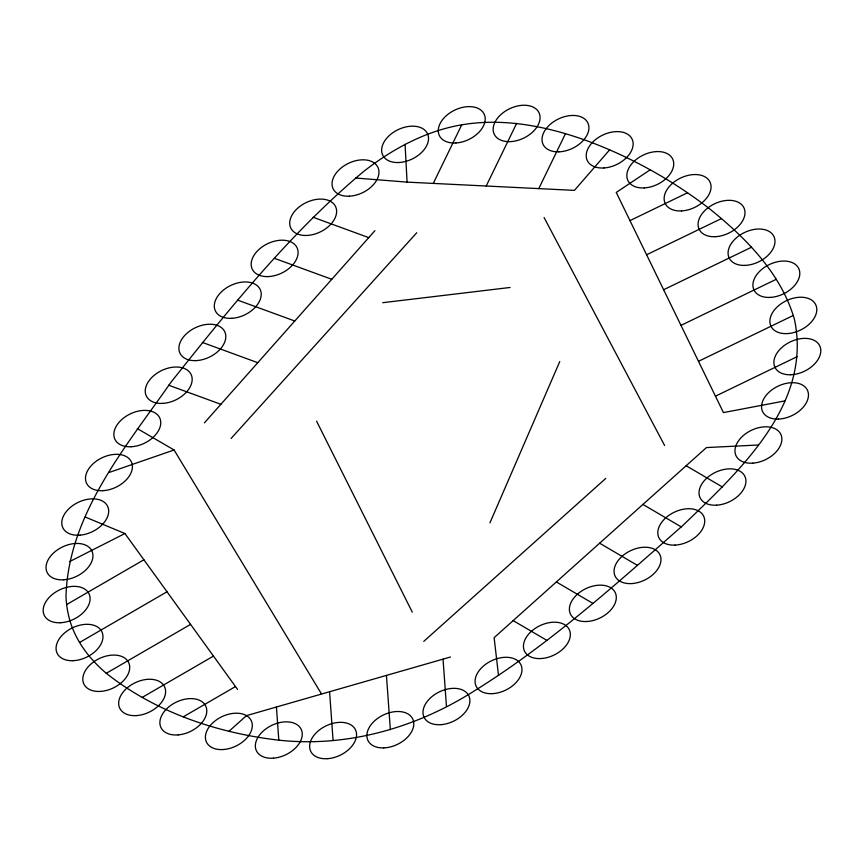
<?xml version="1.0" encoding="UTF-8"?>
<svg xmlns="http://www.w3.org/2000/svg" width="864" height="864" viewBox="0 0 864 864"><rect width="100%" height="100%" fill="white"/><g stroke="black" fill="none" stroke-linecap="round" stroke-linejoin="round"><path stroke-width="1.3" d="M489.942 522.86L559.764 361.552M433.264 183.416L461.743 124.826M486.205 186.019L516.607 123.444M538.769 188.611L565.466 133.661M609.682 149.807L574.42 190.372L407.074 182.12L355.504 178.016M204.422 422.842L374.911 230.677M231.088 438.48L416.75 232.74M228.863 731.398L246.488 715.619L450.446 657.007M423.781 641.369L605.772 478.429M650.279 169.765L616.248 192.434L723.449 412.592L785.009 400.885M66.647 604.562L143.888 559.775M79.52 642.503L167.011 591.775M106.283 673.294C153.5 710.608 212.425 731.452 271.696 739.282C342.468 749.056 414.439 728.914 474.206 690.984C549.763 644.123 615.989 584.15 682.592 525.712C737.856 472.295 812.722 404.978 794.437 319.399C781.153 273.348 745.848 237.892 709.42 208.678C672.494 180.22 631.325 157.313 587.639 141.016C545.508 125.669 499.424 116.683 454.896 126.133C421.276 133.337 390.636 150.412 363.722 171.418C290.39 232.729 230.083 307.94 170.813 382.46C126.079 446.634 68.364 514.156 65.988 596.171A215.298 141.253 -25.7 0 0 72.997 629.402C80.093 646.618 92.178 661.306 106.283 673.294L190.566 624.391M142.128 697.453L213.473 656.089M183.33 716.796L235.483 686.556M69.498 561.654L124.924 533.531L237.611 689.494M629.975 220.612L687.593 192.748M646.607 254.761L721.537 218.527M663.628 289.732L751.529 247.212M680.983 325.372L776.358 279.245M698.479 361.314L793.336 315.436M715.457 396.176L797.342 356.573M108.95 472.522L174.085 449.993L321.278 693.619M382.752 302.692L510.084 287.474M758.419 444.992L706.45 447.574L494.122 637.664L498.528 675.486M313.168 217.285L368.755 237.622M274.633 258.401L331.776 279.299M237.751 300.164L294.764 321.008M202.36 342.425L257.774 362.696M168.718 385.225L220.871 404.298M85.244 517.028L124.924 533.531M137.3 428.576L174.085 449.993M686.156 465.739L722.466 487.026M642.924 504.436L681.275 526.921M599.627 543.208L637.524 565.423M556.351 581.947L592.844 603.353M513.173 620.611L546.901 640.397M544.082 217.523L664.61 445.511M316.591 421.2L412.279 612.144M443.048 659.135L446.461 706.536M386.446 675.4L390.355 729.713M329.584 691.74L333.094 740.545M276.426 707.022L278.802 740.048M405.086 144.353L407.074 182.12M273.51 758.16A24.829 16.286 -25.7 0 0 301.244 729.432A24.829 16.286 -25.7 0 0 261.662 732.553A24.829 16.286 -25.7 0 0 273.51 758.16M223.258 749.531A24.829 16.286 -25.7 0 0 251.392 720.976A24.829 16.286 -25.7 0 0 211.939 723.676A24.829 16.286 -25.7 0 0 223.258 749.531M178.178 734.897A24.829 16.286 -25.7 0 0 205.729 706.082A24.829 16.286 -25.7 0 0 166.093 709.409A24.829 16.286 -25.7 0 0 178.178 734.897M136.102 715.619A24.829 16.286 -25.7 0 0 164.786 687.312A24.829 16.286 -25.7 0 0 125.518 689.429A24.829 16.286 -25.7 0 0 136.102 715.619M100.051 691.438A24.829 16.286 -25.7 0 0 128.963 663.26A24.829 16.286 -25.7 0 0 89.78 665.118A24.829 16.286 -25.7 0 0 100.051 691.438M73.019 660.69A24.829 16.286 -25.7 0 0 102.287 632.686A24.829 16.286 -25.7 0 0 63.245 634.144A24.829 16.286 -25.7 0 0 73.019 660.69M60.286 622.739A24.829 16.286 -25.7 0 0 89.381 594.637A24.829 16.286 -25.7 0 0 50.263 596.3A24.829 16.286 -25.7 0 0 60.286 622.739M63.731 579.798A24.829 16.286 -25.7 0 0 92.07 551.34A24.829 16.286 -25.7 0 0 52.682 553.813A24.829 16.286 -25.7 0 0 63.731 579.798M80.05 535.14A24.829 16.286 -25.7 0 0 107.644 506.347A24.829 16.286 -25.7 0 0 68.018 509.62A24.829 16.286 -25.7 0 0 80.05 535.14M102.848 490.687A24.829 16.286 -25.7 0 0 131.62 462.434A24.829 16.286 -25.7 0 0 92.383 464.454A24.829 16.286 -25.7 0 0 102.848 490.687M131.155 446.742A24.829 16.286 -25.7 0 0 159.98 418.511A24.829 16.286 -25.7 0 0 120.766 420.476A24.829 16.286 -25.7 0 0 131.155 446.742M162.994 403.369A24.829 16.286 -25.7 0 0 191.279 374.879A24.829 16.286 -25.7 0 0 151.87 377.417A24.829 16.286 -25.7 0 0 162.994 403.369M195.685 360.623A24.829 16.286 -25.7 0 0 225.169 332.726A24.829 16.286 -25.7 0 0 186.214 333.947A24.829 16.286 -25.7 0 0 195.685 360.623M231.908 318.308A24.829 16.286 -25.7 0 0 260.356 289.894A24.829 16.286 -25.7 0 0 221 292.27A24.829 16.286 -25.7 0 0 231.908 318.308M268.078 276.588A24.829 16.286 -25.7 0 0 297.421 248.616A24.829 16.286 -25.7 0 0 258.401 249.998A24.829 16.286 -25.7 0 0 268.078 276.588M306.99 235.451A24.829 16.286 -25.7 0 0 335.858 207.252A24.829 16.286 -25.7 0 0 296.665 209.153A24.829 16.286 -25.7 0 0 306.99 235.451M349.358 196.182A24.829 16.286 -25.7 0 0 378.184 167.951A24.829 16.286 -25.7 0 0 338.969 169.906A24.829 16.286 -25.7 0 0 349.358 196.182M398.444 162.54A24.829 16.286 -25.7 0 0 427.885 134.633A24.829 16.286 -25.7 0 0 388.919 135.896A24.829 16.286 -25.7 0 0 398.444 162.54M455.944 142.97A24.829 16.286 -25.7 0 0 484.326 114.523A24.829 16.286 -25.7 0 0 444.949 116.964A24.829 16.286 -25.7 0 0 455.944 142.97M510.97 141.588A24.829 16.286 -25.7 0 0 539.158 113.054A24.829 16.286 -25.7 0 0 499.716 115.7A24.829 16.286 -25.7 0 0 510.97 141.588M558.889 151.837A24.829 16.286 -25.7 0 0 588.265 123.887A24.829 16.286 -25.7 0 0 549.256 125.237A24.829 16.286 -25.7 0 0 558.889 151.837M603.882 167.962A24.829 16.286 -25.7 0 0 632.264 139.514A24.829 16.286 -25.7 0 0 592.888 141.955A24.829 16.286 -25.7 0 0 603.882 167.962M644.242 187.92A24.829 16.286 -25.7 0 0 672.926 159.624A24.829 16.286 -25.7 0 0 633.658 161.741A24.829 16.286 -25.7 0 0 644.242 187.92M681.502 210.913A24.829 16.286 -25.7 0 0 710.262 182.65A24.829 16.286 -25.7 0 0 671.026 184.669A24.829 16.286 -25.7 0 0 681.502 210.913M715.316 236.693A24.829 16.286 -25.7 0 0 744.239 208.516A24.829 16.286 -25.7 0 0 705.056 210.362A24.829 16.286 -25.7 0 0 715.316 236.693M744.908 265.399A24.829 16.286 -25.7 0 0 774.338 237.481A24.829 16.286 -25.7 0 0 735.361 238.756A24.829 16.286 -25.7 0 0 744.908 265.399M770.278 297.4A24.829 16.286 -25.7 0 0 799.016 269.136A24.829 16.286 -25.7 0 0 759.769 271.188A24.829 16.286 -25.7 0 0 770.278 297.4M788 333.547A24.829 16.286 -25.7 0 0 815.789 304.841A24.829 16.286 -25.7 0 0 776.218 307.908A24.829 16.286 -25.7 0 0 788 333.547M790.711 374.76A24.829 16.286 -25.7 0 0 820.152 346.842A24.829 16.286 -25.7 0 0 781.175 348.116A24.829 16.286 -25.7 0 0 790.711 374.76M778.334 419.072A24.829 16.286 -25.7 0 0 807.829 391.187A24.829 16.286 -25.7 0 0 768.874 392.396A24.829 16.286 -25.7 0 0 778.334 419.072M752.944 463.126A24.829 16.286 -25.7 0 0 780.905 434.495A24.829 16.286 -25.7 0 0 741.398 437.378A24.829 16.286 -25.7 0 0 752.944 463.126M716.71 505.17A24.829 16.286 -25.7 0 0 745.038 476.712A24.829 16.286 -25.7 0 0 705.65 479.207A24.829 16.286 -25.7 0 0 716.71 505.17M675.054 545.098A24.829 16.286 -25.7 0 0 703.966 516.91A24.829 16.286 -25.7 0 0 664.783 518.767A24.829 16.286 -25.7 0 0 675.054 545.098M632.016 583.556A24.829 16.286 -25.7 0 0 660.02 554.947A24.829 16.286 -25.7 0 0 620.525 557.777A24.829 16.286 -25.7 0 0 632.016 583.556M586.85 621.508A24.829 16.286 -25.7 0 0 615.492 593.19A24.829 16.286 -25.7 0 0 576.202 595.35A24.829 16.286 -25.7 0 0 586.85 621.508M541.339 658.53A24.829 16.286 -25.7 0 0 569.419 629.953A24.829 16.286 -25.7 0 0 529.945 632.707A24.829 16.286 -25.7 0 0 541.339 658.53M492.34 693.652A24.829 16.286 -25.7 0 0 521.219 665.453A24.829 16.286 -25.7 0 0 482.026 667.343A24.829 16.286 -25.7 0 0 492.34 693.652M441.202 724.648A24.829 16.286 -25.7 0 0 468.882 695.898A24.829 16.286 -25.7 0 0 429.278 699.073A24.829 16.286 -25.7 0 0 441.202 724.648M383.756 747.9A24.829 16.286 -25.7 0 0 413.143 719.95A24.829 16.286 -25.7 0 0 374.144 721.278A24.829 16.286 -25.7 0 0 383.756 747.9M327.834 758.657A24.829 16.286 -25.7 0 0 355.525 729.896A24.829 16.286 -25.7 0 0 315.922 733.082A24.829 16.286 -25.7 0 0 327.834 758.657"/></g></svg>
